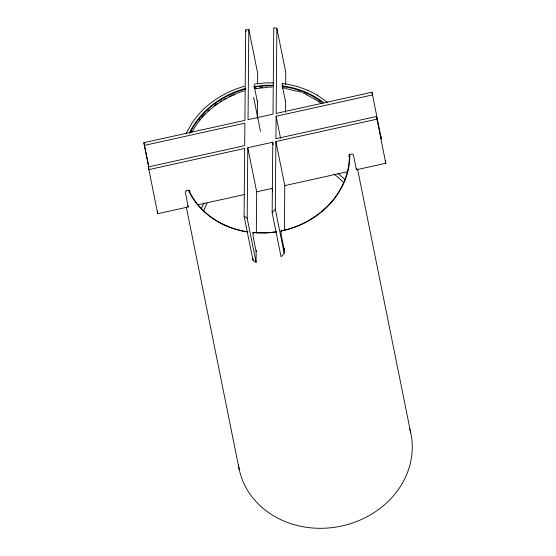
<?xml version="1.0" encoding="UTF-8"?>
<svg xmlns="http://www.w3.org/2000/svg" width="556" height="556" viewBox="0 0 556 556"><rect width="100%" height="100%" fill="white"/><g stroke="black" fill="none" stroke-linecap="round" stroke-linejoin="round"><path stroke-width="0.83" d="M349.696 153.998L349.696 159.899A84.164 73.538 -11.4 0 1 286.91 229.718L280.551 231.081M356.403 168.364L356.403 169.768L353.394 154.832L352.031 154.123A2.426 1.181 -12.8 0 0 349.696 154.637M256.184 250.29L256.08 262.328L252.98 260.215L244.098 216.131L244.675 148.431L148.841 169.622L148.348 166.932L244.703 145.623L244.89 123.154L144.393 145.387L148.841 167.425M257.616 83.845L257.706 73.427L248.817 29.343L245.696 29.927L244.918 120.346L143.9 142.69L144.393 145.387M256.08 262.328L247.191 218.251L247.795 147.736L272.774 142.211L273.288 144.755M248.817 29.343L248.039 119.658L273.017 114.133L273.76 27.8L276.867 28.307L285.756 72.391L285.652 84.554M252.98 260.215L253.001 258.477M256.33 233.096L256.684 191.82L247.795 147.736M257.317 118.581L257.47 100.344M284.248 248.101L284.206 253.307L281.058 256.803L272.169 212.726L272.774 142.211M284.206 253.307L275.317 209.223L275.894 141.523L376.912 119.179L376.419 116.489L275.922 138.715L276.117 116.253L372.464 94.944L371.971 92.247L276.137 113.445L276.867 28.307M284.394 230.74L284.783 185.607L275.894 141.523M285.416 112.354L285.513 101.06M281.051 230.976L281.218 235.091L284.234 250.026M254.641 88.529L254.551 88.891L254.28 87.202M282.691 87.966L282.601 88.328L282.33 86.639M185.982 133.746L192.605 121.986L199.173 113.73C211.294 100.462 227.293 91.073 244.557 86.236M253.036 232.332L253.307 233.353M191.952 132.092L196.539 124.523L202.641 116.836M272.169 212.726L275.317 209.223M202.516 116.982C211.739 106.933 223.262 99.183 235.883 94.061M349.251 154.922L348.925 155.235A2.314 1.126 -12.8 0 0 349.154 156.361L350.092 156.577M186.218 190.798L185.252 192.022L188.262 206.957L157.73 213.706L148.348 166.932M188.936 192.223L189.707 191.625A2.321 1.126 -12.8 0 0 189.478 190.506L189.061 190.354M198.443 204.705L244.237 194.572M256.684 191.82L272.503 188.324M284.783 185.607L347.076 171.825M356.34 169.782L385.801 163.262L385.308 160.573M254.009 86.646L266.102 85.235L273.371 85.304M255.287 83.935L266.185 82.83L273.733 82.9M256.017 88.578L266.407 87.521M276.575 231.935L266.081 232.999L252.994 232.589L253.161 236.696L256.17 251.625M282.038 83.532L287.813 84.241L298.197 86.736L308.246 90.468M281.767 85.965L286.938 86.597A84.164 73.538 -11.4 0 1 323.446 102.617M247.83 231.956L245.245 231.643A84.164 73.538 -11.4 0 1 190.284 194.072L188.526 190.235M287.028 88.863L296.932 91.247M317.302 95.118L327.804 102.658M308.08 90.385L317.49 95.215M306.189 94.638L315.148 99.239M314.953 99.142L320.951 103.242M244.098 216.131L247.191 218.251M254.412 84.192L254.252 86.59M187.678 205.678L188.262 206.957M371.971 92.247L381.353 139.021L380.86 136.331M376.419 116.489L385.801 163.262M357.515 168.948L410.724 432.846M283.192 87.174L282.406 83.581L282.295 86.027M282.872 88.515L285.506 101.581M276.117 116.253L280.558 138.291M245.696 29.927L246.037 31.622M254.808 86.076L255.141 87.73M254.655 88.258L257.456 102.144M253.64 97.383L260.5 131.404M271.995 188.394L272.676 191.799M186.385 207.409L239.254 469.605M143.9 142.69L148.688 166.425M157.237 211.016L157.73 213.706M189.214 133.322A84.164 73.538 -11.4 0 1 245.265 88.515M190.729 132.328A84.554 73.885 -11.4 0 1 191.507 130.896M198.937 119.999A84.554 73.885 -11.4 0 1 200 118.706M318.783 100.553A84.554 73.885 -11.4 0 1 320.152 101.47M186.323 190.784A2.321 1.126 -12.8 0 1 188.567 190.284M203.649 210.939A81.426 71.147 -11.4 0 1 207.103 203.211M333.871 174.042A81.426 71.147 -11.4 0 1 342.892 181.819M201.55 208.027A84.554 73.885 -11.4 0 1 203.913 202.891M338.055 173.493A84.554 73.885 -11.4 0 1 345.29 179.956M409.751 428.954A87.688 76.617 -11.4 0 1 340.884 526.178A87.688 76.617 -11.4 0 1 238.392 464.865M349.411 155.034A83.678 73.114 -11.4 0 1 281.322 230.816M276.554 231.692A83.678 73.114 -11.4 0 1 253.084 232.45M247.941 231.824A83.678 73.114 -11.4 0 1 188.859 190.291M190.041 132.926A83.678 73.114 -11.4 0 1 245.425 89.106M254.106 87.167A83.678 73.114 -11.4 0 1 273.378 85.784M282.601 86.527A83.678 73.114 -11.4 0 1 323.147 103.117M201.939 116.941A84.164 73.538 -11.4 0 1 204.823 113.897M207.875 110.971A84.164 73.538 -11.4 0 1 209.139 109.845M214.456 105.557A84.164 73.538 -11.4 0 1 217.25 103.555M220.127 101.658A84.164 73.538 -11.4 0 1 221.601 100.747M223.846 99.427A84.164 73.538 -11.4 0 1 226.132 98.176M228.996 96.716A84.164 73.538 -11.4 0 1 234.903 94.082M236.404 93.491A84.164 73.538 -11.4 0 1 244.098 90.899M254.391 88.508A84.164 73.538 -11.4 0 1 255.989 88.244M260.02 87.695A84.164 73.538 -11.4 0 1 262.446 87.445M266.491 87.174A84.164 73.538 -11.4 0 1 272.155 87.083M282.191 87.758A84.164 73.538 -11.4 0 1 286.479 88.383M297.328 90.941A84.164 73.538 -11.4 0 1 301.366 92.268M302.95 92.859A84.164 73.538 -11.4 0 1 306.849 94.45"/></g></svg>
